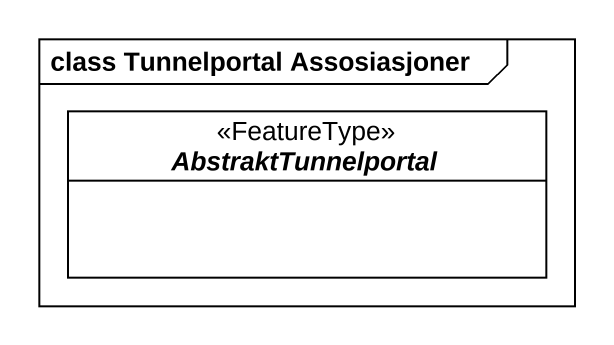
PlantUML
@startuml
mainframe class Tunnelportal Assosiasjoner
hide circle
hide empty members
abstract class AbstraktTunnelportal <<FeatureType>>
@enduml
